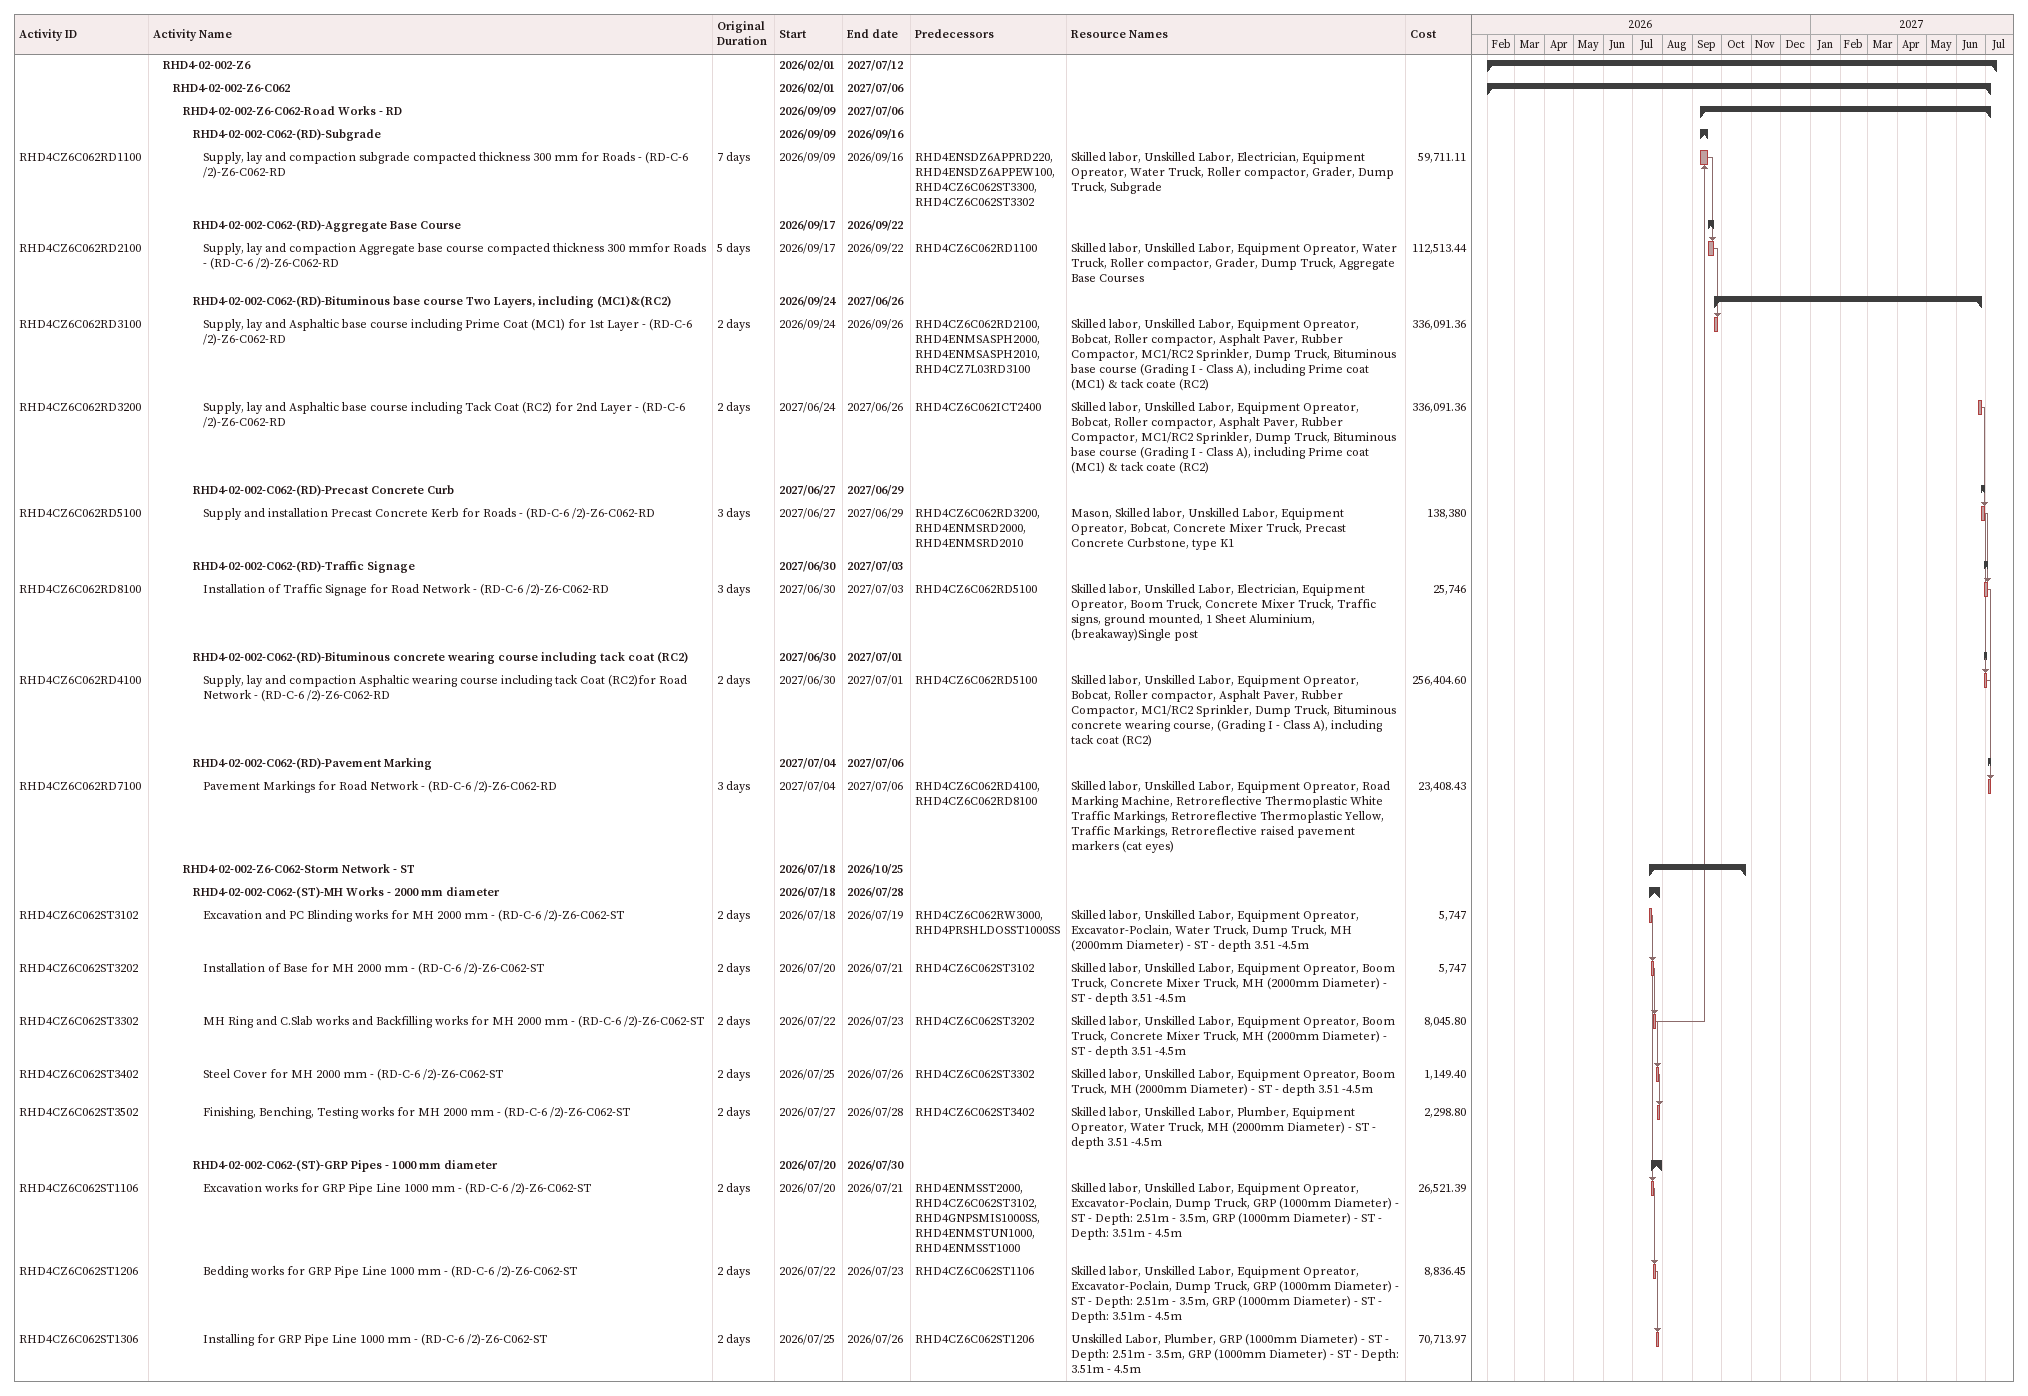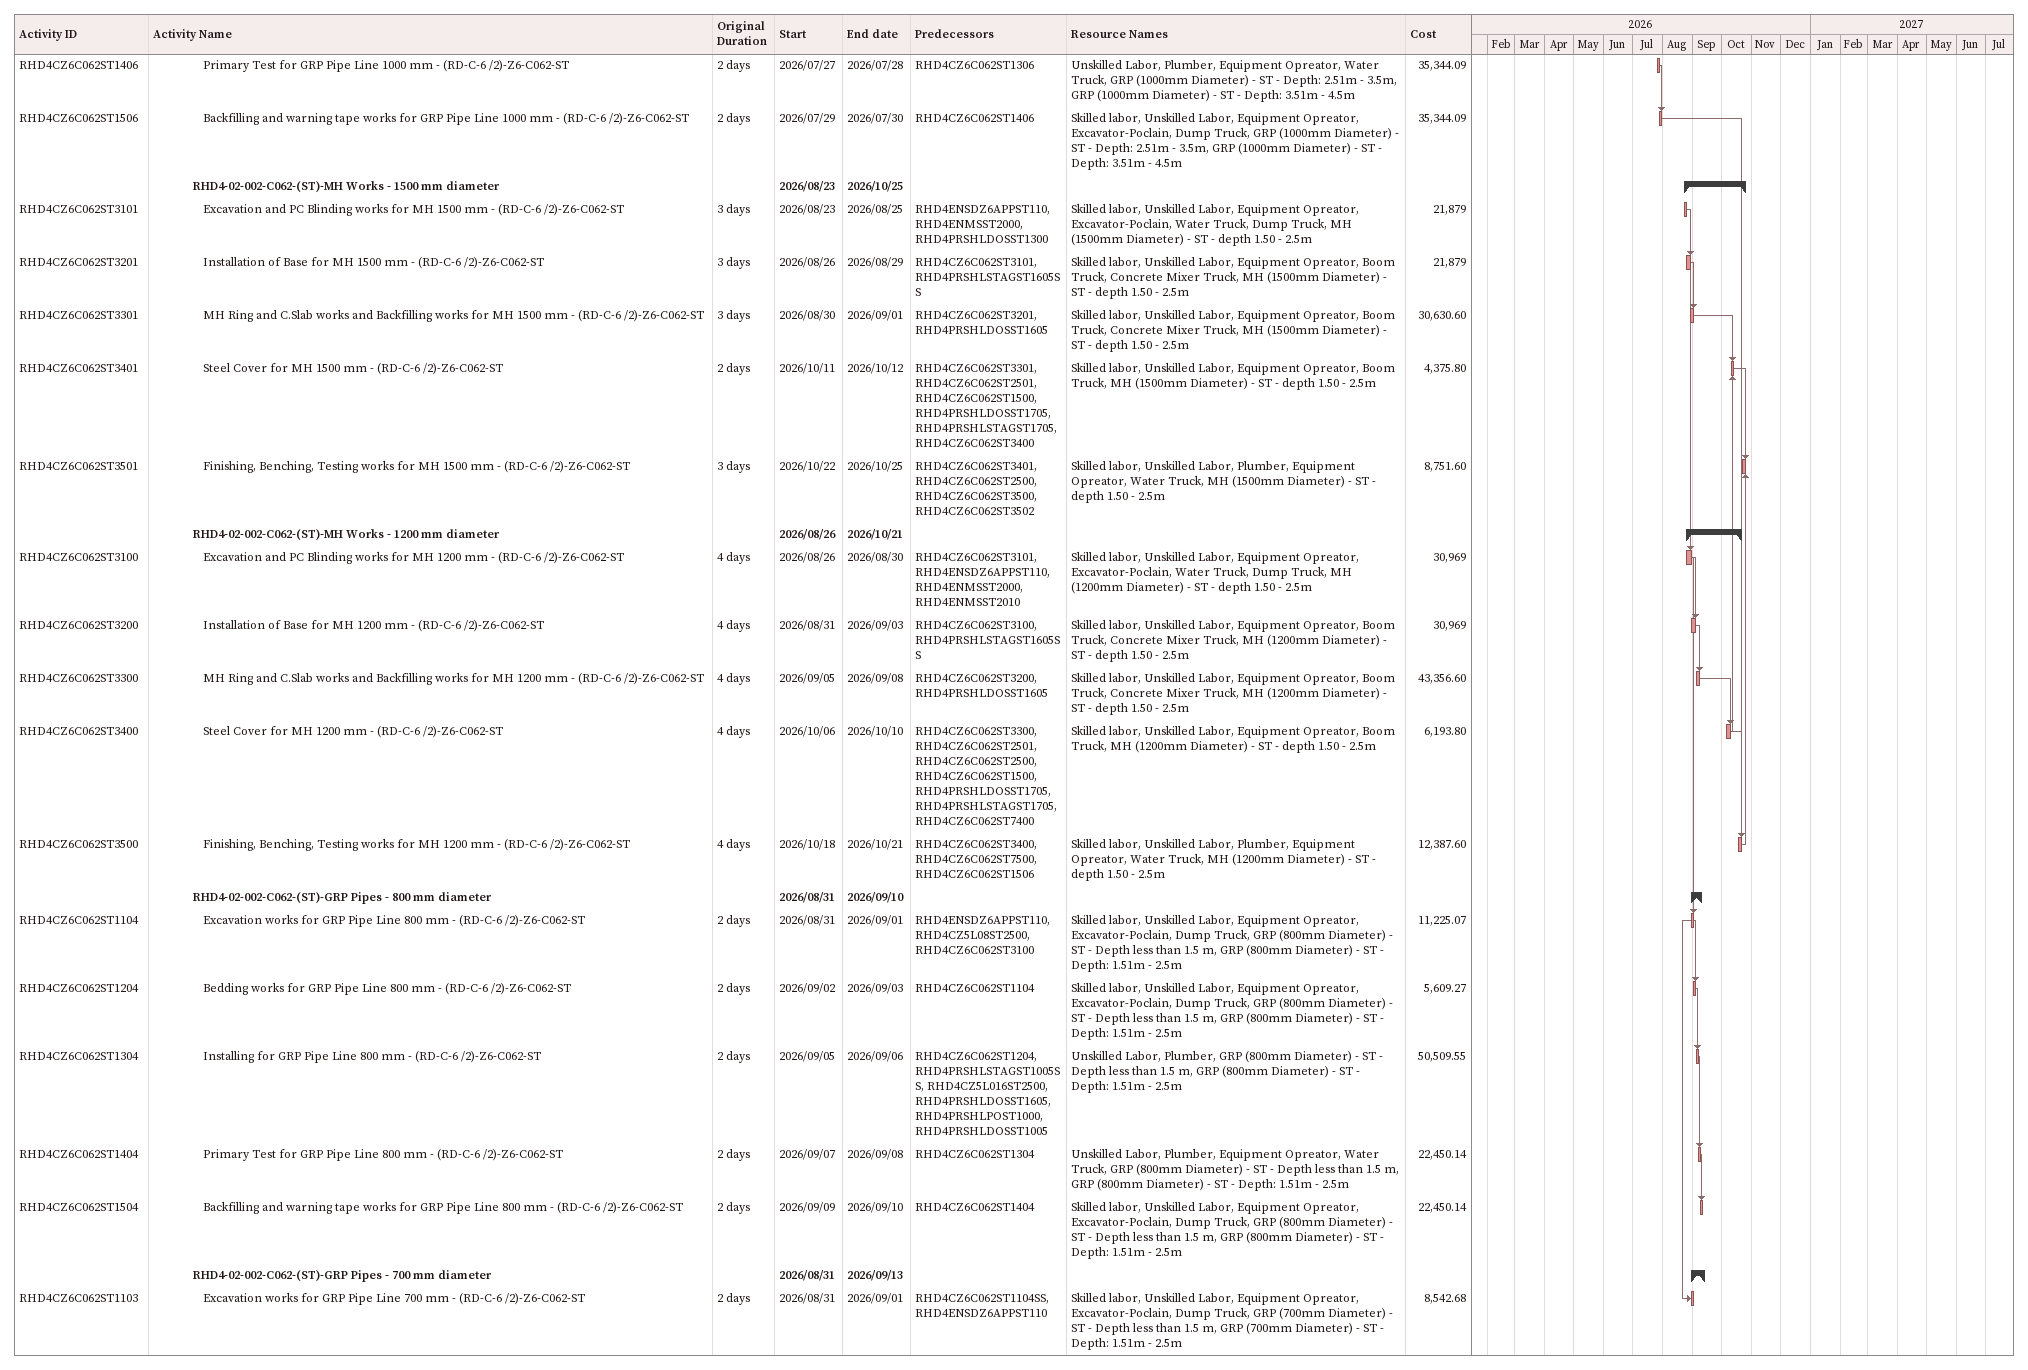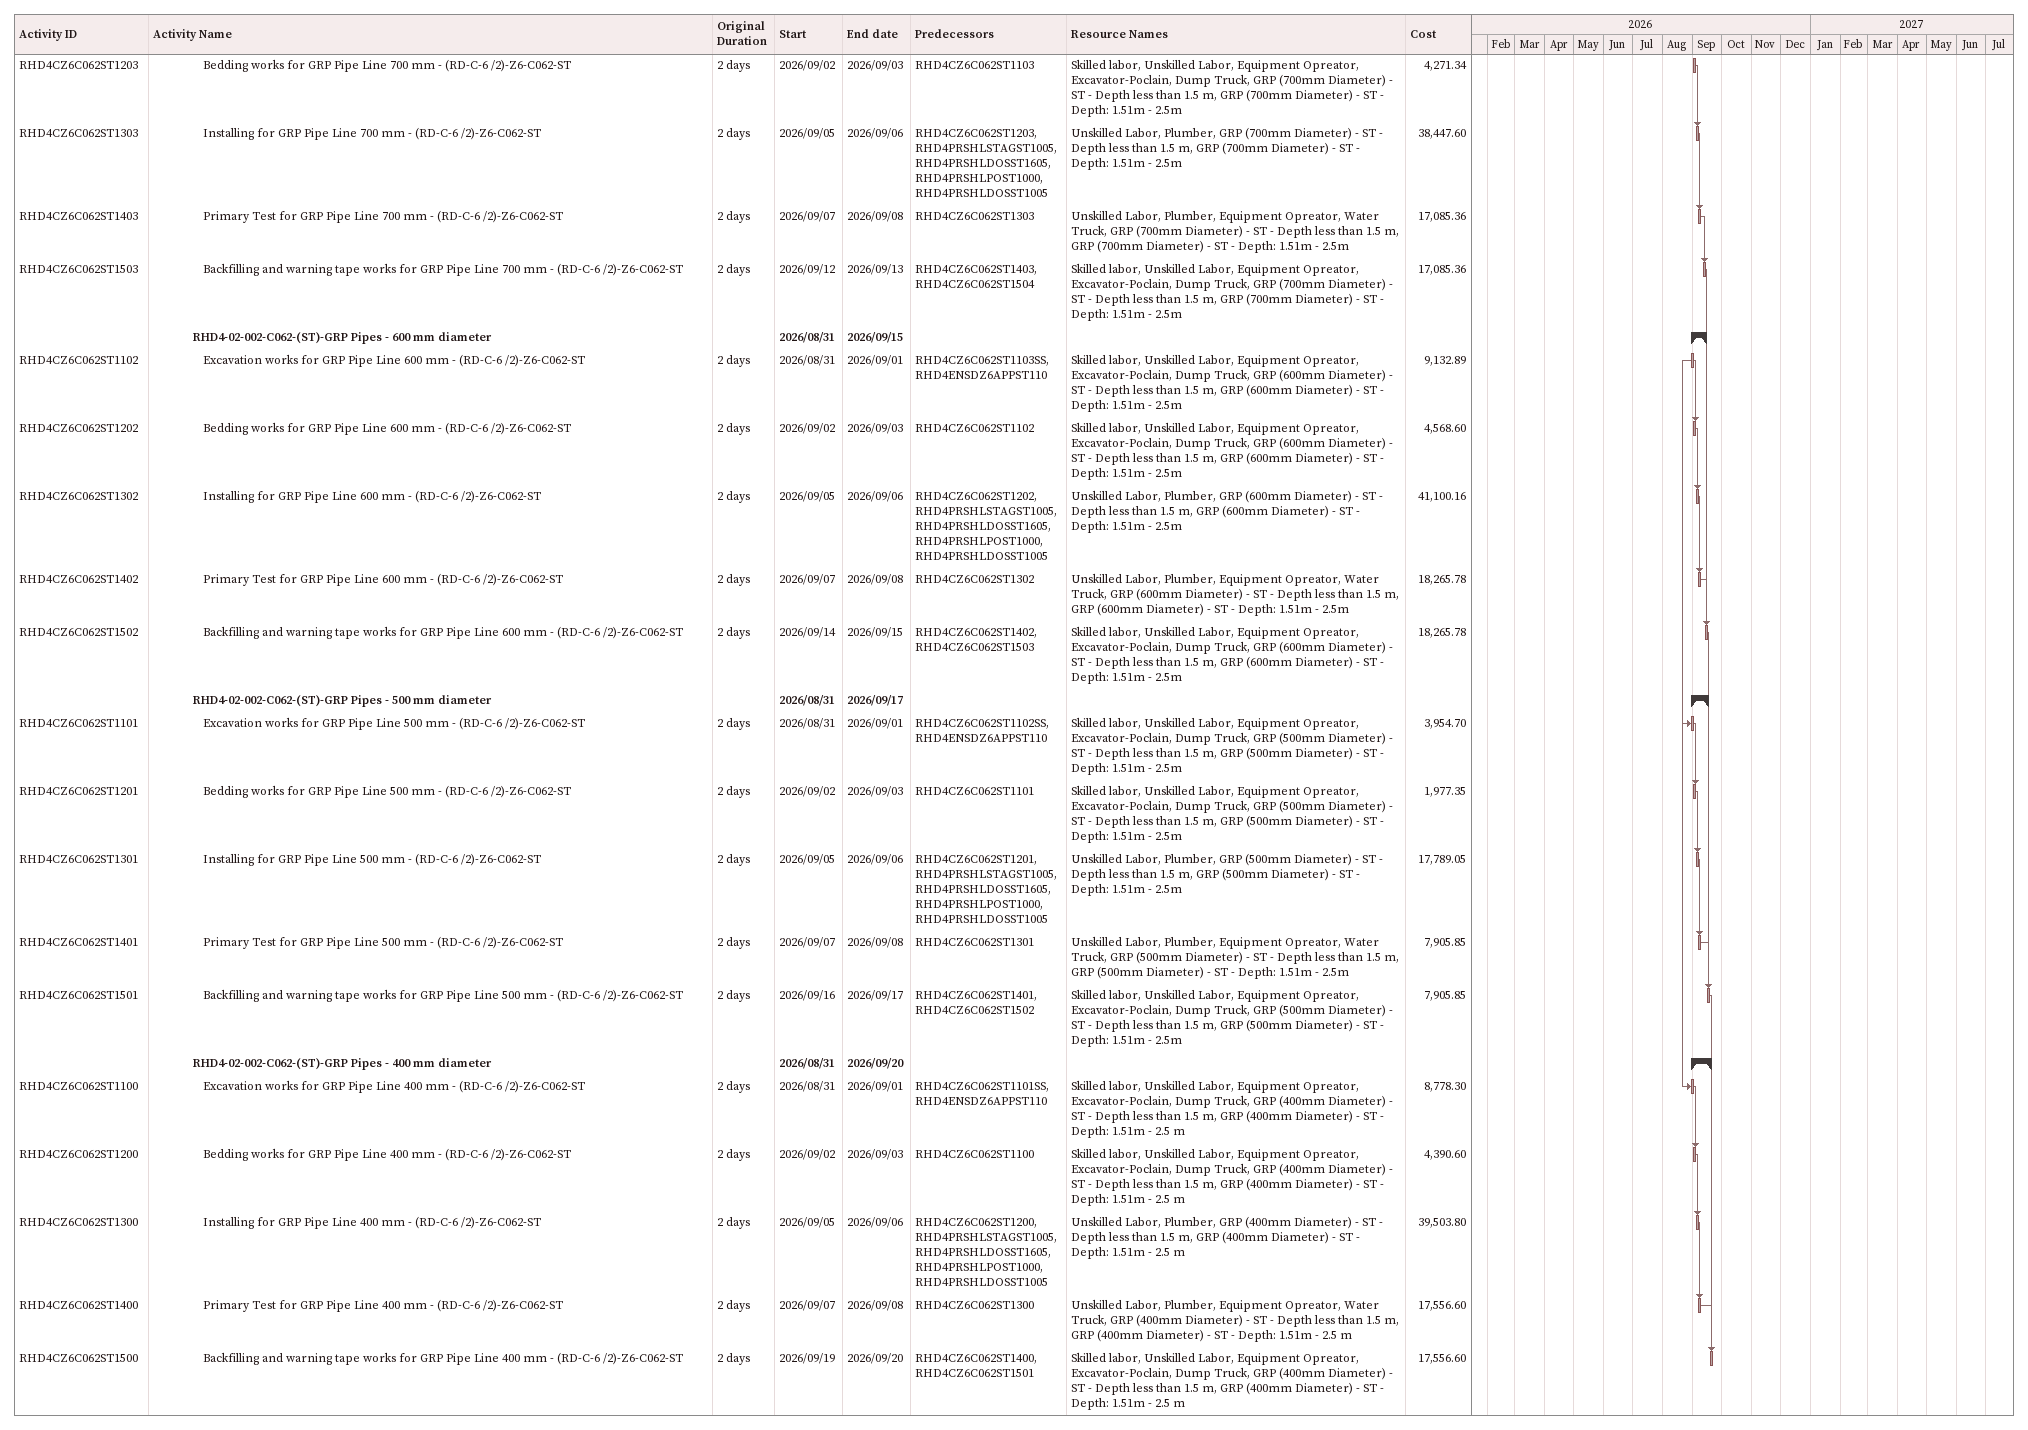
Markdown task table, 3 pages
| ID | Level | Task | Original duration | Start | Finish | Predecessors | Resources | Cost |
|---|---|---|---|---|---|---|---|---|
|  | 2 | **RHD4-02-002-Z6** |  | 2026-02-01 | 2027-07-12 |  |  |  |
|  | 3 | **RHD4-02-002-Z6-C062** |  | 2026-02-01 | 2027-07-06 |  |  |  |
|  | 4 | **RHD4-02-002-Z6-C062-Road Works - RD** |  | 2026-09-09 | 2027-07-06 |  |  |  |
|  | 5 | **RHD4-02-002-C062-(RD)-Subgrade** |  | 2026-09-09 | 2026-09-16 |  |  |  |
| RHD4CZ6C062RD1100 | 6 | Supply, lay and compaction subgrade compacted thickness 300 mm for Roads - (RD-C-6 /2)-Z6-C062-RD | 7d | 2026-09-09 | 2026-09-16 | RHD4ENSDZ6APPRD220, RHD4ENSDZ6APPEW100, RHD4CZ6C062ST3300, RHD4CZ6C062ST3302 | Skilled labor, Unskilled Labor, Electrician, Equipment Opreator, Water Truck, Roller compactor, Grader, Dump Truck, Subgrade | 59711.11 |
|  | 5 | **RHD4-02-002-C062-(RD)-Aggregate Base Course** |  | 2026-09-17 | 2026-09-22 |  |  |  |
| RHD4CZ6C062RD2100 | 6 | Supply, lay and compaction Aggregate base course compacted thickness 300 mmfor Roads - (RD-C-6 /2)-Z6-C062-RD | 5d | 2026-09-17 | 2026-09-22 | RHD4CZ6C062RD1100 | Skilled labor, Unskilled Labor, Equipment Opreator, Water Truck, Roller compactor, Grader, Dump Truck, Aggregate Base Courses | 112513.44 |
|  | 5 | **RHD4-02-002-C062-(RD)-Bituminous base course Two Layers, including (MC1)&(RC2)** |  | 2026-09-24 | 2027-06-26 |  |  |  |
| RHD4CZ6C062RD3100 | 6 | Supply, lay and Asphaltic base course including Prime Coat (MC1) for 1st Layer - (RD-C-6 /2)-Z6-C062-RD | 2d | 2026-09-24 | 2026-09-26 | RHD4CZ6C062RD2100, RHD4ENMSASPH2000, RHD4ENMSASPH2010, RHD4CZ7L03RD3100 | Skilled labor, Unskilled Labor, Equipment Opreator, Bobcat, Roller compactor, Asphalt Paver, Rubber Compactor, MC1/RC2 Sprinkler, Dump Truck, Bituminous base course (Grading I - Class A), including Prime coat (MC1) & tack coate (RC2) | 336091.36 |
| RHD4CZ6C062RD3200 | 6 | Supply, lay and Asphaltic base course including Tack Coat (RC2) for 2nd Layer - (RD-C-6 /2)-Z6-C062-RD | 2d | 2027-06-24 | 2027-06-26 | RHD4CZ6C062ICT2400 | Skilled labor, Unskilled Labor, Equipment Opreator, Bobcat, Roller compactor, Asphalt Paver, Rubber Compactor, MC1/RC2 Sprinkler, Dump Truck, Bituminous base course (Grading I - Class A), including Prime coat (MC1) & tack coate (RC2) | 336091.36 |
|  | 5 | **RHD4-02-002-C062-(RD)-Precast Concrete Curb** |  | 2027-06-27 | 2027-06-29 |  |  |  |
| RHD4CZ6C062RD5100 | 6 | Supply and installation Precast Concrete Kerb for Roads - (RD-C-6 /2)-Z6-C062-RD | 3d | 2027-06-27 | 2027-06-29 | RHD4CZ6C062RD3200, RHD4ENMSRD2000, RHD4ENMSRD2010 | Mason, Skilled labor, Unskilled Labor, Equipment Opreator, Bobcat, Concrete Mixer Truck, Precast Concrete Curbstone, type K1 | 138380 |
|  | 5 | **RHD4-02-002-C062-(RD)-Traffic Signage** |  | 2027-06-30 | 2027-07-03 |  |  |  |
| RHD4CZ6C062RD8100 | 6 | Installation of Traffic Signage for Road Network - (RD-C-6 /2)-Z6-C062-RD | 3d | 2027-06-30 | 2027-07-03 | RHD4CZ6C062RD5100 | Skilled labor, Unskilled Labor, Electrician, Equipment Opreator, Boom Truck, Concrete Mixer Truck, Traffic signs, ground mounted, 1 Sheet Aluminium, (breakaway)Single post | 25746 |
|  | 5 | **RHD4-02-002-C062-(RD)-Bituminous concrete wearing course including tack coat (RC2)** |  | 2027-06-30 | 2027-07-01 |  |  |  |
| RHD4CZ6C062RD4100 | 6 | Supply, lay and compaction Asphaltic wearing course including tack Coat (RC2)for Road Network - (RD-C-6 /2)-Z6-C062-RD | 2d | 2027-06-30 | 2027-07-01 | RHD4CZ6C062RD5100 | Skilled labor, Unskilled Labor, Equipment Opreator, Bobcat, Roller compactor, Asphalt Paver, Rubber Compactor, MC1/RC2 Sprinkler, Dump Truck, Bituminous concrete wearing course, (Grading I - Class A), including tack coat (RC2) | 256404.60 |
|  | 5 | **RHD4-02-002-C062-(RD)-Pavement Marking** |  | 2027-07-04 | 2027-07-06 |  |  |  |
| RHD4CZ6C062RD7100 | 6 | Pavement Markings for Road Network - (RD-C-6 /2)-Z6-C062-RD | 3d | 2027-07-04 | 2027-07-06 | RHD4CZ6C062RD4100, RHD4CZ6C062RD8100 | Skilled labor, Unskilled Labor, Equipment Opreator, Road Marking Machine, Retroreflective Thermoplastic White Traffic Markings, Retroreflective Thermoplastic Yellow, Traffic Markings, Retroreflective raised pavement markers (cat eyes) | 23408.43 |
|  | 4 | **RHD4-02-002-Z6-C062-Storm Network - ST** |  | 2026-07-18 | 2026-10-25 |  |  |  |
|  | 5 | **RHD4-02-002-C062-(ST)-MH Works - 2000 mm diameter** |  | 2026-07-18 | 2026-07-28 |  |  |  |
| RHD4CZ6C062ST3102 | 6 | Excavation and PC Blinding works for MH 2000 mm - (RD-C-6 /2)-Z6-C062-ST | 2d | 2026-07-18 | 2026-07-19 | RHD4CZ6C062RW3000, RHD4PRSHLDOSST1000SS | Skilled labor, Unskilled Labor, Equipment Opreator, Excavator-Poclain, Water Truck, Dump Truck, MH (2000mm Diameter) - ST - depth 3.51 -4.5m | 5747 |
| RHD4CZ6C062ST3202 | 6 | Installation of Base for MH 2000 mm - (RD-C-6 /2)-Z6-C062-ST | 2d | 2026-07-20 | 2026-07-21 | RHD4CZ6C062ST3102 | Skilled labor, Unskilled Labor, Equipment Opreator, Boom Truck, Concrete Mixer Truck, MH (2000mm Diameter) - ST - depth 3.51 -4.5m | 5747 |
| RHD4CZ6C062ST3302 | 6 | MH Ring and C.Slab works and Backfilling works for MH 2000 mm - (RD-C-6 /2)-Z6-C062-ST | 2d | 2026-07-22 | 2026-07-23 | RHD4CZ6C062ST3202 | Skilled labor, Unskilled Labor, Equipment Opreator, Boom Truck, Concrete Mixer Truck, MH (2000mm Diameter) - ST - depth 3.51 -4.5m | 8045.80 |
| RHD4CZ6C062ST3402 | 6 | Steel Cover for MH 2000 mm - (RD-C-6 /2)-Z6-C062-ST | 2d | 2026-07-25 | 2026-07-26 | RHD4CZ6C062ST3302 | Skilled labor, Unskilled Labor, Equipment Opreator, Boom Truck, MH (2000mm Diameter) - ST - depth 3.51 -4.5m | 1149.40 |
| RHD4CZ6C062ST3502 | 6 | Finishing, Benching, Testing works for MH 2000 mm - (RD-C-6 /2)-Z6-C062-ST | 2d | 2026-07-27 | 2026-07-28 | RHD4CZ6C062ST3402 | Skilled labor, Unskilled Labor, Plumber, Equipment Opreator, Water Truck, MH (2000mm Diameter) - ST - depth 3.51 -4.5m | 2298.80 |
|  | 5 | **RHD4-02-002-C062-(ST)-GRP Pipes - 1000 mm diameter** |  | 2026-07-20 | 2026-07-30 |  |  |  |
| RHD4CZ6C062ST1106 | 6 | Excavation works for GRP Pipe Line 1000 mm - (RD-C-6 /2)-Z6-C062-ST | 2d | 2026-07-20 | 2026-07-21 | RHD4ENMSST2000, RHD4CZ6C062ST3102, RHD4GNPSMIS1000SS, RHD4ENMSTUN1000, RHD4ENMSST1000 | Skilled labor, Unskilled Labor, Equipment Opreator, Excavator-Poclain, Dump Truck, GRP (1000mm Diameter) - ST - Depth: 2.51m - 3.5m, GRP (1000mm Diameter) - ST - Depth: 3.51m - 4.5m | 26521.39 |
| RHD4CZ6C062ST1206 | 6 | Bedding works for GRP Pipe Line 1000 mm - (RD-C-6 /2)-Z6-C062-ST | 2d | 2026-07-22 | 2026-07-23 | RHD4CZ6C062ST1106 | Skilled labor, Unskilled Labor, Equipment Opreator, Excavator-Poclain, Dump Truck, GRP (1000mm Diameter) - ST - Depth: 2.51m - 3.5m, GRP (1000mm Diameter) - ST - Depth: 3.51m - 4.5m | 8836.45 |
| RHD4CZ6C062ST1306 | 6 | Installing for GRP Pipe Line 1000 mm - (RD-C-6 /2)-Z6-C062-ST | 2d | 2026-07-25 | 2026-07-26 | RHD4CZ6C062ST1206 | Unskilled Labor, Plumber, GRP (1000mm Diameter) - ST - Depth: 2.51m - 3.5m, GRP (1000mm Diameter) - ST - Depth: 3.51m - 4.5m | 70713.97 |
| RHD4CZ6C062ST1406 | 6 | Primary Test for GRP Pipe Line 1000 mm - (RD-C-6 /2)-Z6-C062-ST | 2d | 2026-07-27 | 2026-07-28 | RHD4CZ6C062ST1306 | Unskilled Labor, Plumber, Equipment Opreator, Water Truck, GRP (1000mm Diameter) - ST - Depth: 2.51m - 3.5m, GRP (1000mm Diameter) - ST - Depth: 3.51m - 4.5m | 35344.09 |
| RHD4CZ6C062ST1506 | 6 | Backfilling and warning tape works for GRP Pipe Line 1000 mm - (RD-C-6 /2)-Z6-C062-ST | 2d | 2026-07-29 | 2026-07-30 | RHD4CZ6C062ST1406 | Skilled labor, Unskilled Labor, Equipment Opreator, Excavator-Poclain, Dump Truck, GRP (1000mm Diameter) - ST - Depth: 2.51m - 3.5m, GRP (1000mm Diameter) - ST - Depth: 3.51m - 4.5m | 35344.09 |
|  | 5 | **RHD4-02-002-C062-(ST)-MH Works - 1500 mm diameter** |  | 2026-08-23 | 2026-10-25 |  |  |  |
| RHD4CZ6C062ST3101 | 6 | Excavation and PC Blinding works for MH 1500 mm - (RD-C-6 /2)-Z6-C062-ST | 3d | 2026-08-23 | 2026-08-25 | RHD4ENSDZ6APPST110, RHD4ENMSST2000, RHD4PRSHLDOSST1300 | Skilled labor, Unskilled Labor, Equipment Opreator, Excavator-Poclain, Water Truck, Dump Truck, MH (1500mm Diameter) - ST - depth 1.50 - 2.5m | 21879 |
| RHD4CZ6C062ST3201 | 6 | Installation of Base for MH 1500 mm - (RD-C-6 /2)-Z6-C062-ST | 3d | 2026-08-26 | 2026-08-29 | RHD4CZ6C062ST3101, RHD4PRSHLSTAGST1605SS | Skilled labor, Unskilled Labor, Equipment Opreator, Boom Truck, Concrete Mixer Truck, MH (1500mm Diameter) - ST - depth 1.50 - 2.5m | 21879 |
| RHD4CZ6C062ST3301 | 6 | MH Ring and C.Slab works and Backfilling works for MH 1500 mm - (RD-C-6 /2)-Z6-C062-ST | 3d | 2026-08-30 | 2026-09-01 | RHD4CZ6C062ST3201, RHD4PRSHLDOSST1605 | Skilled labor, Unskilled Labor, Equipment Opreator, Boom Truck, Concrete Mixer Truck, MH (1500mm Diameter) - ST - depth 1.50 - 2.5m | 30630.60 |
| RHD4CZ6C062ST3401 | 6 | Steel Cover for MH 1500 mm - (RD-C-6 /2)-Z6-C062-ST | 2d | 2026-10-11 | 2026-10-12 | RHD4CZ6C062ST3301, RHD4CZ6C062ST2501, RHD4CZ6C062ST1500, RHD4PRSHLDOSST1705, RHD4PRSHLSTAGST1705, RHD4CZ6C062ST3400 | Skilled labor, Unskilled Labor, Equipment Opreator, Boom Truck, MH (1500mm Diameter) - ST - depth 1.50 - 2.5m | 4375.80 |
| RHD4CZ6C062ST3501 | 6 | Finishing, Benching, Testing works for MH 1500 mm - (RD-C-6 /2)-Z6-C062-ST | 3d | 2026-10-22 | 2026-10-25 | RHD4CZ6C062ST3401, RHD4CZ6C062ST2500, RHD4CZ6C062ST3500, RHD4CZ6C062ST3502 | Skilled labor, Unskilled Labor, Plumber, Equipment Opreator, Water Truck, MH (1500mm Diameter) - ST - depth 1.50 - 2.5m | 8751.60 |
|  | 5 | **RHD4-02-002-C062-(ST)-MH Works - 1200 mm diameter** |  | 2026-08-26 | 2026-10-21 |  |  |  |
| RHD4CZ6C062ST3100 | 6 | Excavation and PC Blinding works for MH 1200 mm - (RD-C-6 /2)-Z6-C062-ST | 4d | 2026-08-26 | 2026-08-30 | RHD4CZ6C062ST3101, RHD4ENSDZ6APPST110, RHD4ENMSST2000, RHD4ENMSST2010 | Skilled labor, Unskilled Labor, Equipment Opreator, Excavator-Poclain, Water Truck, Dump Truck, MH (1200mm Diameter) - ST - depth 1.50 - 2.5m | 30969 |
| RHD4CZ6C062ST3200 | 6 | Installation of Base for MH 1200 mm - (RD-C-6 /2)-Z6-C062-ST | 4d | 2026-08-31 | 2026-09-03 | RHD4CZ6C062ST3100, RHD4PRSHLSTAGST1605SS | Skilled labor, Unskilled Labor, Equipment Opreator, Boom Truck, Concrete Mixer Truck, MH (1200mm Diameter) - ST - depth 1.50 - 2.5m | 30969 |
| RHD4CZ6C062ST3300 | 6 | MH Ring and C.Slab works and Backfilling works for MH 1200 mm - (RD-C-6 /2)-Z6-C062-ST | 4d | 2026-09-05 | 2026-09-08 | RHD4CZ6C062ST3200, RHD4PRSHLDOSST1605 | Skilled labor, Unskilled Labor, Equipment Opreator, Boom Truck, Concrete Mixer Truck, MH (1200mm Diameter) - ST - depth 1.50 - 2.5m | 43356.60 |
| RHD4CZ6C062ST3400 | 6 | Steel Cover for MH 1200 mm - (RD-C-6 /2)-Z6-C062-ST | 4d | 2026-10-06 | 2026-10-10 | RHD4CZ6C062ST3300, RHD4CZ6C062ST2501, RHD4CZ6C062ST2500, RHD4CZ6C062ST1500, RHD4PRSHLDOSST1705, RHD4PRSHLSTAGST1705, RHD4CZ6C062ST7400 | Skilled labor, Unskilled Labor, Equipment Opreator, Boom Truck, MH (1200mm Diameter) - ST - depth 1.50 - 2.5m | 6193.80 |
| RHD4CZ6C062ST3500 | 6 | Finishing, Benching, Testing works for MH 1200 mm - (RD-C-6 /2)-Z6-C062-ST | 4d | 2026-10-18 | 2026-10-21 | RHD4CZ6C062ST3400, RHD4CZ6C062ST7500, RHD4CZ6C062ST1506 | Skilled labor, Unskilled Labor, Plumber, Equipment Opreator, Water Truck, MH (1200mm Diameter) - ST - depth 1.50 - 2.5m | 12387.60 |
|  | 5 | **RHD4-02-002-C062-(ST)-GRP Pipes - 800 mm diameter** |  | 2026-08-31 | 2026-09-10 |  |  |  |
| RHD4CZ6C062ST1104 | 6 | Excavation works for GRP Pipe Line 800 mm - (RD-C-6 /2)-Z6-C062-ST | 2d | 2026-08-31 | 2026-09-01 | RHD4ENSDZ6APPST110, RHD4CZ5L08ST2500, RHD4CZ6C062ST3100 | Skilled labor, Unskilled Labor, Equipment Opreator, Excavator-Poclain, Dump Truck, GRP (800mm Diameter) - ST - Depth less than 1.5 m, GRP (800mm Diameter) - ST - Depth: 1.51m - 2.5m | 11225.07 |
| RHD4CZ6C062ST1204 | 6 | Bedding works for GRP Pipe Line 800 mm - (RD-C-6 /2)-Z6-C062-ST | 2d | 2026-09-02 | 2026-09-03 | RHD4CZ6C062ST1104 | Skilled labor, Unskilled Labor, Equipment Opreator, Excavator-Poclain, Dump Truck, GRP (800mm Diameter) - ST - Depth less than 1.5 m, GRP (800mm Diameter) - ST - Depth: 1.51m - 2.5m | 5609.27 |
| RHD4CZ6C062ST1304 | 6 | Installing for GRP Pipe Line 800 mm - (RD-C-6 /2)-Z6-C062-ST | 2d | 2026-09-05 | 2026-09-06 | RHD4CZ6C062ST1204, RHD4PRSHLSTAGST1005SS, RHD4CZ5L016ST2500, RHD4PRSHLDOSST1605, RHD4PRSHLPOST1000, RHD4PRSHLDOSST1005 | Unskilled Labor, Plumber, GRP (800mm Diameter) - ST - Depth less than 1.5 m, GRP (800mm Diameter) - ST - Depth: 1.51m - 2.5m | 50509.55 |
| RHD4CZ6C062ST1404 | 6 | Primary Test for GRP Pipe Line 800 mm - (RD-C-6 /2)-Z6-C062-ST | 2d | 2026-09-07 | 2026-09-08 | RHD4CZ6C062ST1304 | Unskilled Labor, Plumber, Equipment Opreator, Water Truck, GRP (800mm Diameter) - ST - Depth less than 1.5 m, GRP (800mm Diameter) - ST - Depth: 1.51m - 2.5m | 22450.14 |
| RHD4CZ6C062ST1504 | 6 | Backfilling and warning tape works for GRP Pipe Line 800 mm - (RD-C-6 /2)-Z6-C062-ST | 2d | 2026-09-09 | 2026-09-10 | RHD4CZ6C062ST1404 | Skilled labor, Unskilled Labor, Equipment Opreator, Excavator-Poclain, Dump Truck, GRP (800mm Diameter) - ST - Depth less than 1.5 m, GRP (800mm Diameter) - ST - Depth: 1.51m - 2.5m | 22450.14 |
|  | 5 | **RHD4-02-002-C062-(ST)-GRP Pipes - 700 mm diameter** |  | 2026-08-31 | 2026-09-13 |  |  |  |
| RHD4CZ6C062ST1103 | 6 | Excavation works for GRP Pipe Line 700 mm - (RD-C-6 /2)-Z6-C062-ST | 2d | 2026-08-31 | 2026-09-01 | RHD4CZ6C062ST1104SS, RHD4ENSDZ6APPST110 | Skilled labor, Unskilled Labor, Equipment Opreator, Excavator-Poclain, Dump Truck, GRP (700mm Diameter) - ST - Depth less than 1.5 m, GRP (700mm Diameter) - ST - Depth: 1.51m - 2.5m | 8542.68 |
| RHD4CZ6C062ST1203 | 6 | Bedding works for GRP Pipe Line 700 mm - (RD-C-6 /2)-Z6-C062-ST | 2d | 2026-09-02 | 2026-09-03 | RHD4CZ6C062ST1103 | Skilled labor, Unskilled Labor, Equipment Opreator, Excavator-Poclain, Dump Truck, GRP (700mm Diameter) - ST - Depth less than 1.5 m, GRP (700mm Diameter) - ST - Depth: 1.51m - 2.5m | 4271.34 |
| RHD4CZ6C062ST1303 | 6 | Installing for GRP Pipe Line 700 mm - (RD-C-6 /2)-Z6-C062-ST | 2d | 2026-09-05 | 2026-09-06 | RHD4CZ6C062ST1203, RHD4PRSHLSTAGST1005, RHD4PRSHLDOSST1605, RHD4PRSHLPOST1000, RHD4PRSHLDOSST1005 | Unskilled Labor, Plumber, GRP (700mm Diameter) - ST - Depth less than 1.5 m, GRP (700mm Diameter) - ST - Depth: 1.51m - 2.5m | 38447.60 |
| RHD4CZ6C062ST1403 | 6 | Primary Test for GRP Pipe Line 700 mm - (RD-C-6 /2)-Z6-C062-ST | 2d | 2026-09-07 | 2026-09-08 | RHD4CZ6C062ST1303 | Unskilled Labor, Plumber, Equipment Opreator, Water Truck, GRP (700mm Diameter) - ST - Depth less than 1.5 m, GRP (700mm Diameter) - ST - Depth: 1.51m - 2.5m | 17085.36 |
| RHD4CZ6C062ST1503 | 6 | Backfilling and warning tape works for GRP Pipe Line 700 mm - (RD-C-6 /2)-Z6-C062-ST | 2d | 2026-09-12 | 2026-09-13 | RHD4CZ6C062ST1403, RHD4CZ6C062ST1504 | Skilled labor, Unskilled Labor, Equipment Opreator, Excavator-Poclain, Dump Truck, GRP (700mm Diameter) - ST - Depth less than 1.5 m, GRP (700mm Diameter) - ST - Depth: 1.51m - 2.5m | 17085.36 |
|  | 5 | **RHD4-02-002-C062-(ST)-GRP Pipes - 600 mm diameter** |  | 2026-08-31 | 2026-09-15 |  |  |  |
| RHD4CZ6C062ST1102 | 6 | Excavation works for GRP Pipe Line 600 mm - (RD-C-6 /2)-Z6-C062-ST | 2d | 2026-08-31 | 2026-09-01 | RHD4CZ6C062ST1103SS, RHD4ENSDZ6APPST110 | Skilled labor, Unskilled Labor, Equipment Opreator, Excavator-Poclain, Dump Truck, GRP (600mm Diameter) - ST - Depth less than 1.5 m, GRP (600mm Diameter) - ST - Depth: 1.51m - 2.5m | 9132.89 |
| RHD4CZ6C062ST1202 | 6 | Bedding works for GRP Pipe Line 600 mm - (RD-C-6 /2)-Z6-C062-ST | 2d | 2026-09-02 | 2026-09-03 | RHD4CZ6C062ST1102 | Skilled labor, Unskilled Labor, Equipment Opreator, Excavator-Poclain, Dump Truck, GRP (600mm Diameter) - ST - Depth less than 1.5 m, GRP (600mm Diameter) - ST - Depth: 1.51m - 2.5m | 4568.60 |
| RHD4CZ6C062ST1302 | 6 | Installing for GRP Pipe Line 600 mm - (RD-C-6 /2)-Z6-C062-ST | 2d | 2026-09-05 | 2026-09-06 | RHD4CZ6C062ST1202, RHD4PRSHLSTAGST1005, RHD4PRSHLDOSST1605, RHD4PRSHLPOST1000, RHD4PRSHLDOSST1005 | Unskilled Labor, Plumber, GRP (600mm Diameter) - ST - Depth less than 1.5 m, GRP (600mm Diameter) - ST - Depth: 1.51m - 2.5m | 41100.16 |
| RHD4CZ6C062ST1402 | 6 | Primary Test for GRP Pipe Line 600 mm - (RD-C-6 /2)-Z6-C062-ST | 2d | 2026-09-07 | 2026-09-08 | RHD4CZ6C062ST1302 | Unskilled Labor, Plumber, Equipment Opreator, Water Truck, GRP (600mm Diameter) - ST - Depth less than 1.5 m, GRP (600mm Diameter) - ST - Depth: 1.51m - 2.5m | 18265.78 |
| RHD4CZ6C062ST1502 | 6 | Backfilling and warning tape works for GRP Pipe Line 600 mm - (RD-C-6 /2)-Z6-C062-ST | 2d | 2026-09-14 | 2026-09-15 | RHD4CZ6C062ST1402, RHD4CZ6C062ST1503 | Skilled labor, Unskilled Labor, Equipment Opreator, Excavator-Poclain, Dump Truck, GRP (600mm Diameter) - ST - Depth less than 1.5 m, GRP (600mm Diameter) - ST - Depth: 1.51m - 2.5m | 18265.78 |
|  | 5 | **RHD4-02-002-C062-(ST)-GRP Pipes - 500 mm diameter** |  | 2026-08-31 | 2026-09-17 |  |  |  |
| RHD4CZ6C062ST1101 | 6 | Excavation works for GRP Pipe Line 500 mm - (RD-C-6 /2)-Z6-C062-ST | 2d | 2026-08-31 | 2026-09-01 | RHD4CZ6C062ST1102SS, RHD4ENSDZ6APPST110 | Skilled labor, Unskilled Labor, Equipment Opreator, Excavator-Poclain, Dump Truck, GRP (500mm Diameter) - ST - Depth less than 1.5 m, GRP (500mm Diameter) - ST - Depth: 1.51m - 2.5m | 3954.70 |
| RHD4CZ6C062ST1201 | 6 | Bedding works for GRP Pipe Line 500 mm - (RD-C-6 /2)-Z6-C062-ST | 2d | 2026-09-02 | 2026-09-03 | RHD4CZ6C062ST1101 | Skilled labor, Unskilled Labor, Equipment Opreator, Excavator-Poclain, Dump Truck, GRP (500mm Diameter) - ST - Depth less than 1.5 m, GRP (500mm Diameter) - ST - Depth: 1.51m - 2.5m | 1977.35 |
| RHD4CZ6C062ST1301 | 6 | Installing for GRP Pipe Line 500 mm - (RD-C-6 /2)-Z6-C062-ST | 2d | 2026-09-05 | 2026-09-06 | RHD4CZ6C062ST1201, RHD4PRSHLSTAGST1005, RHD4PRSHLDOSST1605, RHD4PRSHLPOST1000, RHD4PRSHLDOSST1005 | Unskilled Labor, Plumber, GRP (500mm Diameter) - ST - Depth less than 1.5 m, GRP (500mm Diameter) - ST - Depth: 1.51m - 2.5m | 17789.05 |
| RHD4CZ6C062ST1401 | 6 | Primary Test for GRP Pipe Line 500 mm - (RD-C-6 /2)-Z6-C062-ST | 2d | 2026-09-07 | 2026-09-08 | RHD4CZ6C062ST1301 | Unskilled Labor, Plumber, Equipment Opreator, Water Truck, GRP (500mm Diameter) - ST - Depth less than 1.5 m, GRP (500mm Diameter) - ST - Depth: 1.51m - 2.5m | 7905.85 |
| RHD4CZ6C062ST1501 | 6 | Backfilling and warning tape works for GRP Pipe Line 500 mm - (RD-C-6 /2)-Z6-C062-ST | 2d | 2026-09-16 | 2026-09-17 | RHD4CZ6C062ST1401, RHD4CZ6C062ST1502 | Skilled labor, Unskilled Labor, Equipment Opreator, Excavator-Poclain, Dump Truck, GRP (500mm Diameter) - ST - Depth less than 1.5 m, GRP (500mm Diameter) - ST - Depth: 1.51m - 2.5m | 7905.85 |
|  | 5 | **RHD4-02-002-C062-(ST)-GRP Pipes - 400 mm diameter** |  | 2026-08-31 | 2026-09-20 |  |  |  |
| RHD4CZ6C062ST1100 | 6 | Excavation works for GRP Pipe Line 400 mm - (RD-C-6 /2)-Z6-C062-ST | 2d | 2026-08-31 | 2026-09-01 | RHD4CZ6C062ST1101SS, RHD4ENSDZ6APPST110 | Skilled labor, Unskilled Labor, Equipment Opreator, Excavator-Poclain, Dump Truck, GRP (400mm Diameter) - ST - Depth less than 1.5 m, GRP (400mm Diameter) - ST - Depth: 1.51m - 2.5 m | 8778.30 |
| RHD4CZ6C062ST1200 | 6 | Bedding works for GRP Pipe Line 400 mm - (RD-C-6 /2)-Z6-C062-ST | 2d | 2026-09-02 | 2026-09-03 | RHD4CZ6C062ST1100 | Skilled labor, Unskilled Labor, Equipment Opreator, Excavator-Poclain, Dump Truck, GRP (400mm Diameter) - ST - Depth less than 1.5 m, GRP (400mm Diameter) - ST - Depth: 1.51m - 2.5 m | 4390.60 |
| RHD4CZ6C062ST1300 | 6 | Installing for GRP Pipe Line 400 mm - (RD-C-6 /2)-Z6-C062-ST | 2d | 2026-09-05 | 2026-09-06 | RHD4CZ6C062ST1200, RHD4PRSHLSTAGST1005, RHD4PRSHLDOSST1605, RHD4PRSHLPOST1000, RHD4PRSHLDOSST1005 | Unskilled Labor, Plumber, GRP (400mm Diameter) - ST - Depth less than 1.5 m, GRP (400mm Diameter) - ST - Depth: 1.51m - 2.5 m | 39503.80 |
| RHD4CZ6C062ST1400 | 6 | Primary Test for GRP Pipe Line 400 mm - (RD-C-6 /2)-Z6-C062-ST | 2d | 2026-09-07 | 2026-09-08 | RHD4CZ6C062ST1300 | Unskilled Labor, Plumber, Equipment Opreator, Water Truck, GRP (400mm Diameter) - ST - Depth less than 1.5 m, GRP (400mm Diameter) - ST - Depth: 1.51m - 2.5 m | 17556.60 |
| RHD4CZ6C062ST1500 | 6 | Backfilling and warning tape works for GRP Pipe Line 400 mm - (RD-C-6 /2)-Z6-C062-ST | 2d | 2026-09-19 | 2026-09-20 | RHD4CZ6C062ST1400, RHD4CZ6C062ST1501 | Skilled labor, Unskilled Labor, Equipment Opreator, Excavator-Poclain, Dump Truck, GRP (400mm Diameter) - ST - Depth less than 1.5 m, GRP (400mm Diameter) - ST - Depth: 1.51m - 2.5 m | 17556.60 |
